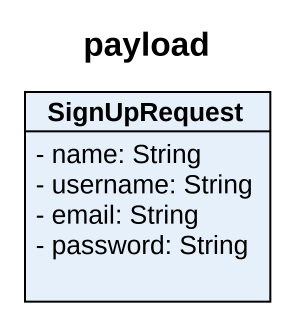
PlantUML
@startuml
title payload
hide circle
hide empty members
skinparam classAttributeIconSize 0
class SignUpRequest {
  - name: String
  - username: String
  - email: String
  - password: String
}
@enduml
